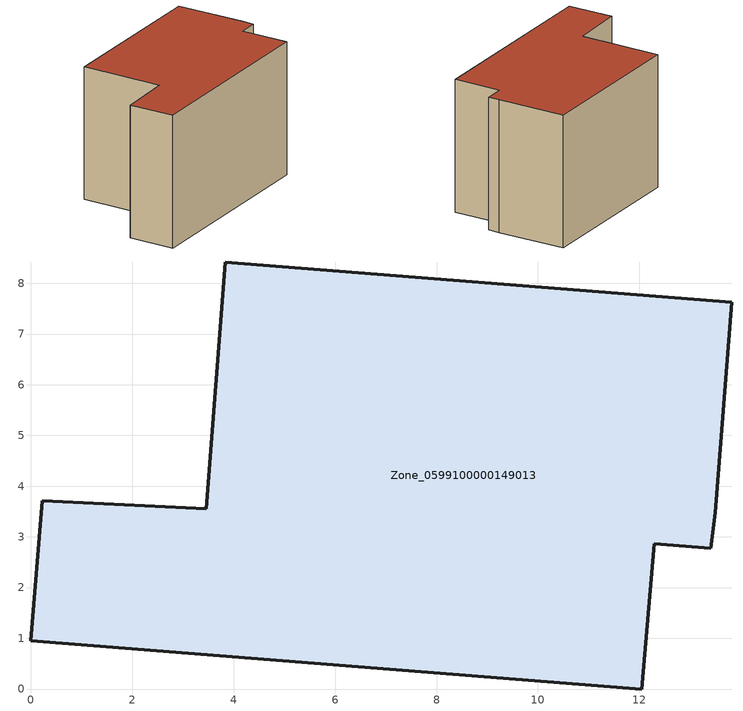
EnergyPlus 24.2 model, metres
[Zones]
Zone_0599100000149013
 floor ground (C_G): 12.05,0 0,0.95 0.22,3.71 3.46,3.55 3.84,8.42 13.82,7.63 13.5,3.48 13.4,2.77 12.3,2.86 z7.4
 wall outside (C_F): 0,0.95 12.05,0 12.3,2.86 13.4,2.77 13.5,3.48 13.82,7.63 3.84,8.42 3.46,3.55 0.22,3.71 0,0.95 z7.4:15.39
 roof outside (C_R): 13.4,2.77 13.5,3.48 13.82,7.63 3.84,8.42 3.46,3.55 0.22,3.71 0,0.95 12.05,0 12.3,2.86 z15.39
[BUILDING]
Pand.0599100000149013: North Axis=0; Terrain=City; Loads Convergence Tolerance Value=0.04; Temperature Convergence Tolerance Value=0.4; Solar Distribution=FullExterior; Maximum Number of Warmup Days=25; Minimum Number of Warmup Days=1
[Site:Location]
Rotterdam.The.Hague.AP_ZH_NLD Design_Conditions: Latitude=51.96; Longitude=4.45; Time Zone=1; Elevation=-4.5
[SITE:GROUNDTEMPERATURE:BUILDINGSURFACE]
18, 18, 18, 18, 18, 18, 18, 18, 18, 18, 18, 18
[MATERIAL] Thermal Absorptance=0.9; Solar Absorptance=0.7; Visible Absorptance=0.7
Name | Roughness | Thickness | Conductivity | Density | Specific Heat
G.TC.1946-1964 | MediumSmooth | 0.15 | 1 | 540 | 1210
F.TC.1946-1964 | Rough | 0.3 | 0.857143 | 1920 | 840
R.TC.1946-1964 | MediumRough | 0.2 | 0.235294 | 1500 | 1000
[CONSTRUCTION]
C_G: G.TC.1946-1964
C_F: F.TC.1946-1964
C_R: R.TC.1946-1964
[ZONE]
Zone_0599100000149013: Type=1; Multiplier=1; Ceiling Height=Autocalculate; Volume=Autocalculate; Floor Area=autocalculate; Part of Total Floor Area=Yes
[ZONEINFILTRATION:DESIGNFLOWRATE]
Infil_Zone_0599100000149013: Zone or ZoneList or Space or SpaceList=Zone_0599100000149013; Schedule=AlwaysOn; Design Flow Rate Calculation Method=Flow/Area; Flow Rate per Floor Area=0.003; Constant Term Coefficient=1; Temperature Term Coefficient=0; Velocity Term Coefficient=0; Velocity Squared Term Coefficient=0
[HVACTEMPLATE:ZONE:IDEALLOADSAIRSYSTEM]
Zone_0599100000149013: Maximum Heating Supply Air Temperature=50; Minimum Cooling Supply Air Temperature=13; Maximum Heating Supply Air Humidity Ratio=0.0156; Minimum Cooling Supply Air Humidity Ratio=0.0077; Heating Limit=NoLimit; Cooling Limit=NoLimit; Dehumidification Control Type=ConstantSensibleHeatRatio; Cooling Sensible Heat Ratio=0.7; Dehumidification Setpoint=60; Humidification Control Type=None; Humidification Setpoint=30; Outdoor Air Method=None; Outdoor Air Flow Rate per Person=0.00944; Outdoor Air Flow Rate per Zone Floor Area=0; Outdoor Air Flow Rate per Zone=0; Demand Controlled Ventilation Type=None; Outdoor Air Economizer Type=NoEconomizer; Heat Recovery Type=None; Sensible Heat Recovery Effectiveness=0.7; Latent Heat Recovery Effectiveness=0.65
[ZONECONTROL:THERMOSTAT]
ThermostatControl_Zone_0599100000149013: Zone or ZoneList=Zone_0599100000149013; Control Type Schedule=DualSetpointControlType; Control 1=Thermostat_Zone_0599100000149013; Temperature Difference Between Cutout And Setpoint=0
[THERMOSTATSETPOINT:DUALSETPOINT]
Thermostat_Zone_0599100000149013: Heating Setpoint Temperature Schedule=HeatingSetpoint_Zone_0599100000149013; Cooling Setpoint Temperature Schedule=CoolingSetpoint_Zone_0599100000149013
[SCHEDULE:COMPACT]
HeatingSetpoint_Zone_0599100000149013: Through: 12/31, For: AllDays, Until: 24:00, 21
CoolingSetpoint_Zone_0599100000149013: Through: 12/31, For: AllDays, Until: 24:00, 24
DualSetpointControlType: Through: 12/31, For: AllDays, Until: 24:00, 4
AlwaysOn: Through: 12/31, For: AllDays, Until: 24:00, 1
